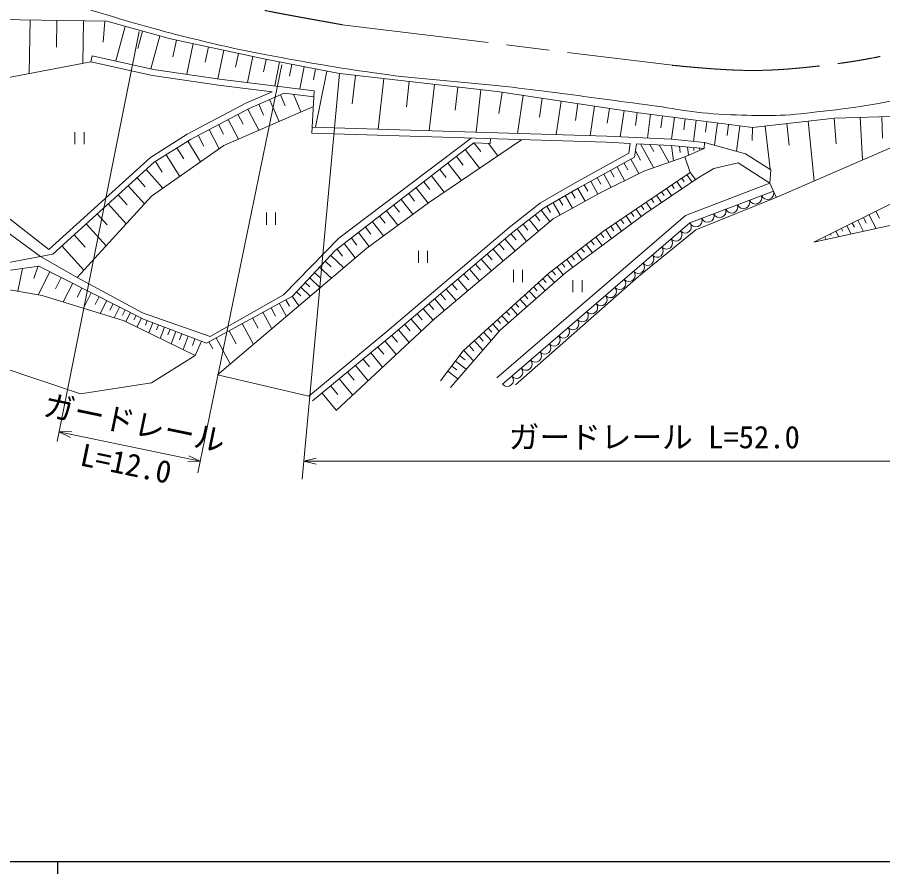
# Model space of a CAD drawing. Units: millimetres, scale not verified. Extents: x 40000 to 680000, y 20000 to 380000.
# Drawn here: x 164726 to 235250, y 204000 to 273804 of the extents above; entities that cross this region are included whole.
import ezdxf
from ezdxf.enums import TextEntityAlignment as Align

# ---------------------------------------------------------------- set-up
doc = ezdxf.new("R2010")
doc.units = ezdxf.units.MM
doc.header["$LTSCALE"] = 1000
doc.linetypes.add('CHAIN', pattern=[18.5, 12, -1.5, 3.5, -1.5])
for name, color, linetype, lineweight in [('M-BGD', 7, 'Continuous', 13), ('M-BMK', 2, 'CHAIN', 13), ('M-STR-HTXT', 7, 'Continuous', 13), ('M-TTL-BAND', 7, 'Continuous', 25)]:
    doc.layers.add(name, color=color, linetype=linetype, lineweight=lineweight)
doc.styles.add('ＭＳ ゴシック', font='')
doc.styles.get('ＭＳ ゴシック').set_extended_font_data('MS Gothic')

msp = doc.modelspace()

# ---------------------------------------------------------------- linework, layer by layer
at = {"layer": 'M-BGD'}
for p, q in [((159250, 273696), (172019, 273478)), ((165779, 273585), (165704, 269231)), ((167956, 273548), (167918, 271371)), ((170132, 273510), (170074, 270063)), ((171856, 273481), (171718, 271768)), ((172019, 273478), (177223, 272049)), ((173524, 273065), (172749, 270246)), ((174934, 272678), (174546, 271268)), ((176343, 272290), (175607, 269611)), ((177223, 272049), (184961, 270385)), ((177690, 271948), (177411, 270591)), ((179048, 271656), (178535, 269161)), ((180302, 271387), (180049, 270159)), ((181555, 271117), (181076, 268785)), ((182739, 270863), (182505, 269727)), ((170715, 270185), (162341, 268590)), ((170823, 270674), (170715, 270185)), ((183922, 270608), (183486, 268487)), ((185011, 270375), (184801, 269354)), ((184961, 270385), (190970, 269224)), ((186105, 270164), (185705, 268216)), ((187110, 269970), (186913, 269013)), ((188114, 269775), (187743, 267967)), ((189038, 269597), (188853, 268699)), ((189961, 269419), (189020, 264839)), ((190970, 269224), (203837, 267746)), ((192277, 269073), (192010, 266745)), ((194605, 268806), (194132, 264683)), ((196283, 268942), (203758, 268254)), ((196667, 268569), (196430, 266508)), ((198728, 268332), (198294, 264556)), ((200616, 268116), (200399, 266227)), ((186182, 267487), (186566, 266596)), ((188895, 267323), (186484, 267617)), ((187224, 267527), (187840, 266097)), ((188737, 264348), (188922, 267823)), ((202504, 267899), (202107, 264440)), ((203837, 267746), (215371, 266027)), ((204232, 267687), (203976, 265965)), ((205954, 267430), (205493, 264337)), ((184397, 266718), (184781, 265825)), ((185290, 267103), (186058, 265320)), ((207501, 267200), (207270, 265653)), ((209047, 266969), (208641, 264240)), ((210412, 266766), (210209, 265402)), ((244955, 267105), (226621, 259154)), ((181557, 263359), (188854, 266538)), ((182708, 265902), (183132, 265103)), ((183507, 266325), (184418, 264606)), ((211776, 266563), (211418, 264156)), ((212980, 266383), (212800, 265180)), ((214183, 266204), (213864, 264062)), ((215254, 266045), (215095, 264974)), ((215371, 266027), (224633, 264822)), ((216327, 265903), (216074, 263957)), ((229647, 255467), (251310, 266346)), ((181910, 265478), (182756, 263881)), ((217300, 265776), (217174, 264803)), ((218273, 265649), (218040, 263863)), ((219166, 265533), (219050, 264640)), ((220059, 265417), (219835, 263694)), ((220921, 265305), (220809, 264443)), ((221783, 265193), (221547, 263382)), ((224633, 264822), (231319, 265593)), ((229185, 265347), (229673, 260477)), ((231294, 265590), (231464, 263493)), ((231319, 265593), (238122, 265796)), ((233416, 265656), (233602, 262181)), ((235171, 265708), (235224, 263953)), ((180350, 264652), (181177, 263092)), ((181130, 265065), (181543, 264285)), ((222688, 265075), (222570, 264169)), ((223594, 264957), (223324, 262884)), ((224630, 264822), (224624, 263751)), ((225669, 264941), (226074, 261425)), ((227427, 265144), (227629, 263386)), ((169421, 264451), (169421, 263451)), ((170171, 263451), (170171, 264451)), ((179476, 264188), (179940, 263314)), ((201711, 263952), (190934, 255815)), ((198224, 258679), (205824, 263826)), ((203260, 263506), (203286, 263904)), ((175660, 259227), (181557, 263359)), ((177731, 263154), (178285, 262273)), ((178612, 263708), (179666, 262034)), ((190636, 254789), (201932, 263568)), ((201932, 263568), (203260, 263506)), ((201939, 263574), (202491, 262865)), ((203125, 263512), (203896, 262521)), ((215523, 263483), (216584, 261557)), ((216279, 263447), (216602, 262861)), ((217036, 263411), (217821, 261985)), ((218052, 263360), (218204, 262117)), ((218690, 263300), (218740, 262772)), ((219133, 262439), (220688, 263111)), ((219345, 263238), (219417, 262562)), ((219856, 263190), (219862, 262939)), ((220332, 263140), (220346, 262963)), ((220735, 263609), (220688, 263111)), ((224079, 262672), (220735, 263609)), ((176850, 262599), (177959, 260838)), ((200521, 262471), (201072, 261762)), ((201230, 263023), (202405, 261511)), ((215100, 262914), (215521, 262150)), ((219133, 262439), (215773, 261276)), ((219569, 261163), (219133, 262439)), ((226147, 261380), (224079, 262672)), ((175987, 262056), (176530, 261193)), ((199811, 261920), (200914, 260501)), ((214165, 261938), (214476, 261373)), ((214730, 262249), (215376, 261076)), ((223462, 261929), (221491, 261492)), ((226047, 260280), (223462, 261929)), ((175218, 261389), (176588, 259877)), ((199146, 261402), (199663, 260737)), ((215773, 261276), (212268, 259515)), ((212494, 256365), (219569, 261163)), ((212511, 261027), (213111, 259939)), ((213056, 261327), (213355, 260783)), ((213600, 261627), (214222, 260497)), ((219297, 260979), (219696, 260391)), ((219569, 261163), (219983, 260586)), ((221491, 261492), (220199, 260733)), ((226047, 260280), (226147, 261380)), ((174485, 260724), (175150, 259991)), ((197854, 260399), (198340, 259774)), ((198480, 260885), (199515, 259553)), ((211454, 260445), (212037, 259388)), ((211983, 260736), (212274, 260208)), ((220199, 260733), (215940, 257839)), ((218470, 260417), (218869, 259829)), ((218884, 260698), (219083, 260404)), ((226047, 260280), (226579, 259137)), ((173752, 260059), (175081, 258593)), ((197229, 259913), (198201, 258663)), ((209890, 259567), (210186, 259058)), ((210399, 259863), (211005, 258821)), ((210926, 260154), (211217, 259626)), ((217228, 259576), (217428, 259281)), ((217642, 259856), (218042, 259267)), ((218056, 260137), (218256, 259842)), ((161688, 259270), (167286, 254872)), ((169602, 252588), (175660, 259227)), ((172942, 259325), (173676, 258515)), ((196010, 258966), (196958, 257746)), ((196620, 259439), (197093, 258830)), ((212268, 259515), (208391, 257383)), ((208886, 258982), (209175, 258485)), ((209382, 259271), (209974, 258254)), ((216401, 259014), (216601, 258719)), ((216814, 259295), (217214, 258705)), ((226621, 259154), (220010, 256478)), ((166623, 254310), (161177, 258280)), ((172132, 258590), (173601, 256970)), ((193217, 254990), (198224, 258679)), ((195416, 258504), (195878, 257909)), ((207887, 258400), (208179, 257898)), ((208389, 258693), (208967, 257700)), ((215159, 258172), (215571, 257565)), ((215573, 258453), (215779, 258149)), ((215987, 258734), (216387, 258143)), ((171236, 257779), (172048, 256884)), ((185023, 257881), (185023, 256881)), ((185773, 256881), (185773, 257881)), ((194242, 257591), (194692, 257012)), ((194821, 258042), (195745, 256853)), ((206929, 257701), (207301, 257222)), ((207407, 258073), (208121, 257155)), ((215940, 257839), (209428, 253005)), ((214331, 257611), (214767, 256969)), ((214745, 257892), (214963, 257571)), ((241402, 258045), (229647, 255467)), ((233677, 257491), (233906, 257035)), ((234133, 257719), (234706, 256577)), ((234704, 258006), (234991, 257435)), ((170341, 256967), (171964, 255177)), ((193662, 257141), (194563, 255982)), ((208391, 257383), (198724, 249215)), ((205951, 256941), (206339, 256442)), ((206450, 257329), (207194, 256372)), ((213090, 256769), (213332, 256413)), ((213504, 257050), (213964, 256372)), ((213918, 257331), (214148, 256992)), ((232328, 256813), (232671, 256130)), ((232775, 257037), (232947, 256696)), ((233222, 257262), (233679, 256351)), ((169352, 256070), (170249, 255081)), ((192532, 256263), (193410, 255133)), ((193097, 256702), (193536, 256137)), ((204954, 256154), (205368, 255669)), ((205451, 256553), (206227, 255555)), ((208049, 252938), (212494, 256365)), ((212272, 256194), (212534, 255855)), ((212676, 256489), (213160, 255775)), ((220010, 256478), (215342, 252675)), ((230988, 256140), (231045, 256026)), ((231435, 256364), (231663, 255909)), ((231881, 256589), (231996, 256361)), ((190934, 255815), (186421, 251193)), ((191366, 255356), (192272, 254189)), ((191949, 255809), (192402, 255226)), ((203985, 255327), (204397, 254844)), ((204468, 255740), (205297, 254769)), ((211480, 255584), (211736, 255252)), ((211876, 255889), (212399, 255211)), ((230541, 255915), (230655, 255688)), ((168362, 255174), (170156, 253195)), ((181041, 244668), (193217, 254990)), ((187147, 251081), (190636, 254789)), ((190788, 254907), (191237, 254329)), ((197408, 254783), (197408, 253783)), ((198158, 253783), (198158, 254783)), ((203502, 254915), (204327, 253949)), ((210292, 254668), (210793, 254019)), ((210688, 254973), (210939, 254649)), ((211084, 255278), (211596, 254615)), ((167622, 254502), (162713, 253558)), ((169602, 252588), (166623, 254310)), ((189815, 253916), (190294, 253466)), ((190266, 254395), (191332, 253392)), ((202541, 254094), (203362, 253133)), ((203022, 254505), (203432, 254024)), ((209501, 254057), (209990, 253422)), ((209897, 254363), (210141, 254045)), ((164178, 253188), (166471, 253523)), ((165138, 253328), (164775, 251471)), ((166426, 253546), (166067, 252526)), ((166471, 253523), (175001, 249210)), ((189364, 253437), (190322, 252536)), ((201585, 253278), (202401, 252322)), ((202063, 253686), (202471, 253208)), ((205150, 253220), (205150, 252220)), ((205900, 252220), (205900, 253220)), ((208709, 253447), (209202, 252807)), ((209105, 253752), (209351, 253432)), ((167364, 253071), (166415, 251196)), ((168302, 252597), (167827, 251659)), ((174933, 249729), (169602, 252588)), ((188554, 252577), (189415, 251767)), ((188959, 253007), (189389, 252602)), ((201071, 246614), (208049, 252938)), ((201109, 252872), (201515, 252396)), ((209428, 253005), (204072, 248304)), ((215342, 252675), (205316, 243858)), ((207555, 252490), (207837, 252179)), ((207925, 252826), (208501, 252191)), ((208313, 253141), (208574, 252802)), ((166748, 251140), (159369, 252376)), ((169239, 252123), (168472, 250606)), ((187826, 251803), (188600, 251075)), ((188190, 252190), (188577, 251826)), ((200160, 252062), (200564, 251588)), ((200633, 252466), (201445, 251514)), ((206814, 251819), (207091, 251513)), ((207184, 252154), (207749, 251531)), ((210003, 252388), (210003, 251388)), ((210753, 251388), (210753, 252388)), ((173436, 249068), (166748, 251140)), ((169998, 251739), (169614, 250981)), ((170756, 251356), (170119, 250096)), ((180138, 247247), (187147, 251081)), ((186421, 251193), (180432, 247778)), ((187139, 251077), (187663, 250282)), ((187483, 251439), (187835, 251108)), ((199215, 251255), (199618, 250784)), ((199686, 251657), (200495, 250711)), ((206073, 251147), (206344, 250847)), ((206443, 251483), (206997, 250871)), ((171386, 251037), (171068, 250407)), ((172017, 250719), (171487, 249672)), ((172540, 250454), (172275, 249931)), ((186073, 250494), (186656, 249428)), ((186606, 250786), (186898, 250253)), ((198273, 250451), (198675, 249979)), ((198744, 250853), (199549, 249911)), ((205332, 250476), (205598, 250182)), ((205702, 250811), (206246, 250212)), ((149780, 249886), (169874, 243107)), ((173063, 250189), (172624, 249320)), ((173509, 249964), (173290, 249529)), ((173956, 249738), (173581, 248997)), ((180432, 247778), (174933, 249729)), ((184732, 249760), (185466, 248419)), ((185402, 250127), (185769, 249456)), ((197801, 250048), (198606, 249105)), ((204591, 249804), (204852, 249516)), ((204961, 250140), (205494, 249552)), ((179215, 246233), (173436, 249068)), ((174402, 249512), (174214, 249142)), ((174848, 249287), (174479, 248557)), ((175001, 249210), (180138, 247247)), ((175308, 249092), (175162, 248710)), ((183888, 249298), (184349, 248454)), ((198724, 249215), (190704, 241752)), ((196816, 249207), (197657, 248222)), ((197309, 249628), (197729, 249135)), ((203850, 249133), (204111, 248845)), ((204220, 249468), (204742, 248892)), ((175775, 248914), (175455, 248077)), ((176242, 248735), (176082, 248317)), ((176709, 248557), (176357, 247635)), ((177176, 248378), (177000, 247918)), ((181981, 248255), (182562, 247193)), ((183044, 248837), (183967, 247148)), ((195787, 248328), (196665, 247299)), ((196301, 248768), (196741, 248253)), ((204072, 248304), (200026, 243627)), ((203109, 248461), (203410, 248128)), ((203479, 248797), (204001, 248221)), ((177643, 248200), (177259, 247193)), ((178147, 248008), (177954, 247504)), ((178650, 247815), (178230, 246716)), ((179200, 247605), (178990, 247056)), ((180919, 247674), (182081, 245550)), ((195245, 247866), (195707, 247323)), ((202359, 247782), (202703, 247403)), ((202738, 248125), (203342, 247459)), ((179749, 247395), (179215, 246233)), ((180346, 247361), (180659, 246788)), ((194112, 246928), (194595, 246344)), ((194696, 247410), (195604, 246311)), ((201548, 247047), (201940, 246615)), ((201980, 247438), (202667, 246680)), ((175653, 244016), (179215, 246233)), ((193528, 246445), (194493, 245277)), ((199205, 244167), (201071, 246614)), ((200774, 246225), (201212, 245891)), ((201117, 246656), (201899, 245792)), ((192907, 245933), (193420, 245312)), ((200440, 245787), (201317, 245119)), ((191627, 244875), (192172, 244216)), ((192287, 245420), (193312, 244179)), ((199811, 244962), (200636, 244333)), ((200126, 245375), (200538, 245060)), ((169874, 243107), (175653, 244016)), ((188477, 242921), (181041, 244668)), ((190968, 244330), (192057, 243011)), ((190267, 243751), (190846, 243050)), ((189566, 243172), (190724, 241770))]:
    msp.add_line(p, q, dxfattribs=at)
for points in [[(185499, 267738), (181134, 268271), (175731, 269071), (170715, 270185)], [(188922, 267823), (181201, 268767), (175822, 269563), (170823, 270674)], [(167286, 254872), (175579, 262390), (178578, 264278), (183391, 266830), (185499, 267738)], [(167622, 254502), (175882, 261990), (178828, 263844), (183608, 266379), (186484, 267617)], [(220735, 263609), (218029, 263864), (212769, 264114), (188764, 264847)], [(214680, 263523), (212749, 263615), (188737, 264348)], [(214680, 263523), (214570, 262732), (210181, 260314), (207372, 258679), (204800, 256681), (194849, 248185), (188477, 242921)], [(215181, 263499), (215031, 262415), (210427, 259879), (207653, 258264), (205116, 256293), (195171, 247803), (188795, 242535)], [(220688, 263111), (217994, 263365), (215181, 263499)], [(203813, 244418), (219172, 257656), (226047, 260280)], [(204270, 243888), (219536, 257045), (226343, 259644)]]:
    msp.add_lwpolyline(points, dxfattribs=at)
for centre, radius, start, end in [((225849, 259478), 521, 203.18909, 18.59667), ((223905, 258735), 521, 203.18909, 18.59667), ((224877, 259107), 521, 203.18909, 18.59667), ((221960, 257993), 521, 203.18909, 18.59667), ((222932, 258364), 521, 203.18909, 18.59667), ((220015, 257251), 521, 203.18909, 18.59667), ((220987, 257622), 521, 203.18909, 18.59667), ((219152, 256719), 504, 221.1961, 40.32032), ((218388, 256062), 504, 221.1961, 40.32032), ((217625, 255404), 504, 221.1961, 40.32032), ((216862, 254746), 504, 221.1961, 40.32032), ((216099, 254088), 504, 221.1961, 40.32032), ((215335, 253430), 504, 221.1961, 40.32032), ((214572, 252772), 504, 221.1961, 40.32032), ((213045, 251456), 504, 221.1961, 40.32032), ((213809, 252114), 504, 221.1961, 40.32032), ((212282, 250799), 504, 221.1961, 40.32032), ((211519, 250141), 504, 221.1961, 40.32032), ((210756, 249483), 504, 221.1961, 40.32032), ((209992, 248825), 504, 221.1961, 40.32032), ((209229, 248167), 504, 221.1961, 40.32032), ((208466, 247509), 504, 221.1961, 40.32032), ((207702, 246851), 504, 221.1961, 40.32032), ((206939, 246193), 504, 221.1961, 40.32032), ((206176, 245535), 504, 221.1961, 40.32032), ((205413, 244878), 504, 221.1961, 40.32032), ((204649, 244220), 504, 221.1961, 40.32032)]:
    msp.add_arc(centre, radius, start, end, dxfattribs=at)
for points, knots in [([(203758, 268254), (205846, 268006), (206376, 267939), (208053, 267730), (210927, 267370), (212531, 267127), (215405, 266760), (218139, 266411), (219654, 266010), (222407, 265888), (225004, 265773), (226479, 265698), (229060, 265998), (233620, 266527), (236276, 266760), (240564, 268397), (244515, 269905), (246721, 270951), (250160, 273413), (253604, 275878), (255520, 277388), (258270, 280609), (260112, 282767), (260784, 283665), (262559, 286472)], [0, 0, 0, 0, 1, 1, 1, 2, 2, 2, 3, 3, 3, 4, 4, 4, 5, 5, 5, 6, 6, 6, 7, 7, 7, 8, 8, 8, 8]), ([(170724, 274393), (174262, 273309), (175245, 273025), (178179, 272280), (181805, 271358), (183866, 270947), (187548, 270280), (190945, 269666), (192090, 269505), (196283, 268942)], [0, 0, 0, 0, 1, 1, 1, 2, 2, 2, 3, 3, 3, 3])]:
    msp.add_open_spline(points, degree=3, knots=knots, dxfattribs=at)
at = {"layer": 'M-BMK'}
msp.add_line((191191, 273202), (218129, 269890), dxfattribs=at)
for points, knots in [([(218129, 269890), (223440, 269384), (225418, 269307), (230041, 269836), (235757, 270489), (239015, 271412), (244189, 273925), (251485, 277466), (253867, 281101), (259473, 287976)], [0, 0, 0, 0, 1, 1, 1, 2, 2, 2, 3, 3, 3, 3]), ([(167015, 279072), (172690, 277321), (174282, 276829), (179016, 275681), (183732, 274537), (185365, 274244), (191191, 273202)], [0, 0, 0, 0, 1, 1, 1, 2, 2, 2, 2])]:
    msp.add_open_spline(points, degree=3, knots=knots, dxfattribs=at)
at = {"layer": 'M-STR-HTXT'}
for p, q in [((174644, 272659), (167966, 239241)), ((186270, 269924), (179443, 236662)), ((190970, 269224), (187950, 236163)), ((168121, 240015), (169150, 240056)), ((168121, 240015), (179640, 237623)), ((168121, 240015), (169049, 239567)), ((179640, 237623), (178712, 238071)), ((188083, 237623), (189083, 237873)), ((179640, 237623), (178610, 237582)), ((188083, 237623), (245189, 237623)), ((188083, 237623), (189083, 237373))]:
    msp.add_line(p, q, dxfattribs=at)
at = {"layer": 'M-TTL-BAND'}
for p, q in [((40000, 205000), (579000, 205000)), ((168000, 205000), (168000, 204000))]:
    msp.add_line(p, q, dxfattribs=at)

# ---------------------------------------------------------------- texts
at = {"layer": 'M-STR-HTXT', "style": 'ＭＳ ゴシック'}
msp.add_text('ガードレール', height=1833, rotation=348.271, dxfattribs=at).set_placement((173982, 239309), align=Align.BOTTOM_CENTER)
msp.add_text('ガードレール L=52.0', height=1833, dxfattribs=at).set_placement((216636, 238123), align=Align.BOTTOM_CENTER)
msp.add_text('L=12.0', height=1833, rotation=348.271, dxfattribs=at).set_placement((173779, 238330), align=Align.TOP_CENTER)

doc.saveas('drawing.dxf')
